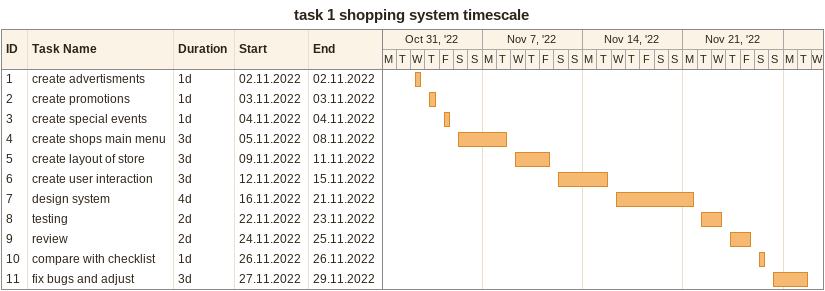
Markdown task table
task 1 shopping system timescale

| ID | Task | Duration | Start | Finish |
|---|---|---|---|---|
| 1 | create advertisments | 1d | 2022-11-02 | 2022-11-02 |
| 2 | create promotions | 1d | 2022-11-03 | 2022-11-03 |
| 3 | create special events | 1d | 2022-11-04 | 2022-11-04 |
| 4 | create shops main menu | 3d | 2022-11-05 | 2022-11-08 |
| 5 | create layout of store | 3d | 2022-11-09 | 2022-11-11 |
| 6 | create user interaction | 3d | 2022-11-12 | 2022-11-15 |
| 7 | design system | 4d | 2022-11-16 | 2022-11-21 |
| 8 | testing | 2d | 2022-11-22 | 2022-11-23 |
| 9 | review | 2d | 2022-11-24 | 2022-11-25 |
| 10 | compare with checklist | 1d | 2022-11-26 | 2022-11-26 |
| 11 | fix bugs and adjust | 3d | 2022-11-27 | 2022-11-29 |
